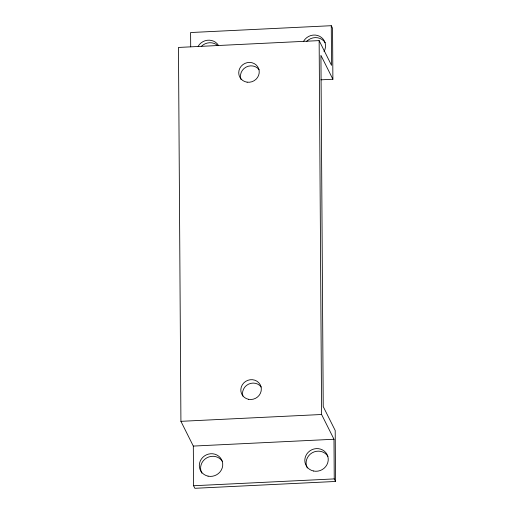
<?xml version="1.0" encoding="UTF-8"?>
<svg xmlns="http://www.w3.org/2000/svg" width="514" height="514" viewBox="0 0 514 514"><rect width="100%" height="100%" fill="white"/><g stroke="black" fill="none" stroke-linecap="round" stroke-linejoin="round"><path stroke-width="0.77" d="M320.903 79.831L332.892 79.246L332.558 28.257L331.273 25.7L190.604 32.536L190.7 46.813M331.273 25.7L331.536 65.355L319.143 40.606L178.467 47.442L180.922 421.332L193.315 446.081L193.572 485.743L194.857 488.3L335.533 481.464L335.199 430.481L323.229 406.58L320.929 55.351L332.892 79.246M180.922 421.332L321.597 414.496L333.991 439.252L334.248 478.907L335.533 481.464M193.315 446.081L333.991 439.252M193.572 485.743L334.248 478.907M319.143 40.606L321.597 414.496M306.762 41.332A11.848 11.218 -26.6 0 1 325.221 42.784M307.333 468.016A11.848 11.218 -26.6 0 1 312.223 452.77A11.848 11.218 -26.6 0 1 327.932 456.336M201.835 473.143A11.848 11.218 -26.6 0 1 206.718 457.897A11.848 11.218 -26.6 0 1 222.427 461.456M201.257 46.459A11.848 11.218 -26.6 0 1 217.84 45.656M198.128 46.337A11.848 11.218 -26.6 0 1 218.431 45.348M303.633 41.21A11.848 11.218 -26.6 0 1 319.618 36.282A11.848 11.218 -26.6 0 1 324.013 51.554M242.91 396.114A10.364 9.811 -26.6 0 1 248.429 384.209A10.364 9.811 -26.6 0 1 261.24 387.036M241.04 79.503A10.364 9.811 -26.6 0 1 246.026 67.135A10.364 9.811 -26.6 0 1 259.14 69.769M208.067 476.15A11.848 11.218 -26.6 0 0 222.331 461.572A11.848 11.218 -26.6 0 0 202.689 457.447A11.848 11.218 -26.6 0 0 208.067 476.15M313.572 471.023A11.848 11.218 -26.6 0 0 327.836 456.451A11.848 11.218 -26.6 0 0 308.194 452.32A11.848 11.218 -26.6 0 0 313.572 471.023M247.144 82.182A10.364 9.811 -26.6 0 0 258.651 68.606A10.364 9.811 -26.6 0 0 241.175 66.255A10.364 9.811 -26.6 0 0 247.144 82.182M248.545 399.307A10.364 9.811 -26.6 0 0 260.945 386.483A10.364 9.811 -26.6 0 0 243.726 382.981A10.364 9.811 -26.6 0 0 248.545 399.307"/></g></svg>
